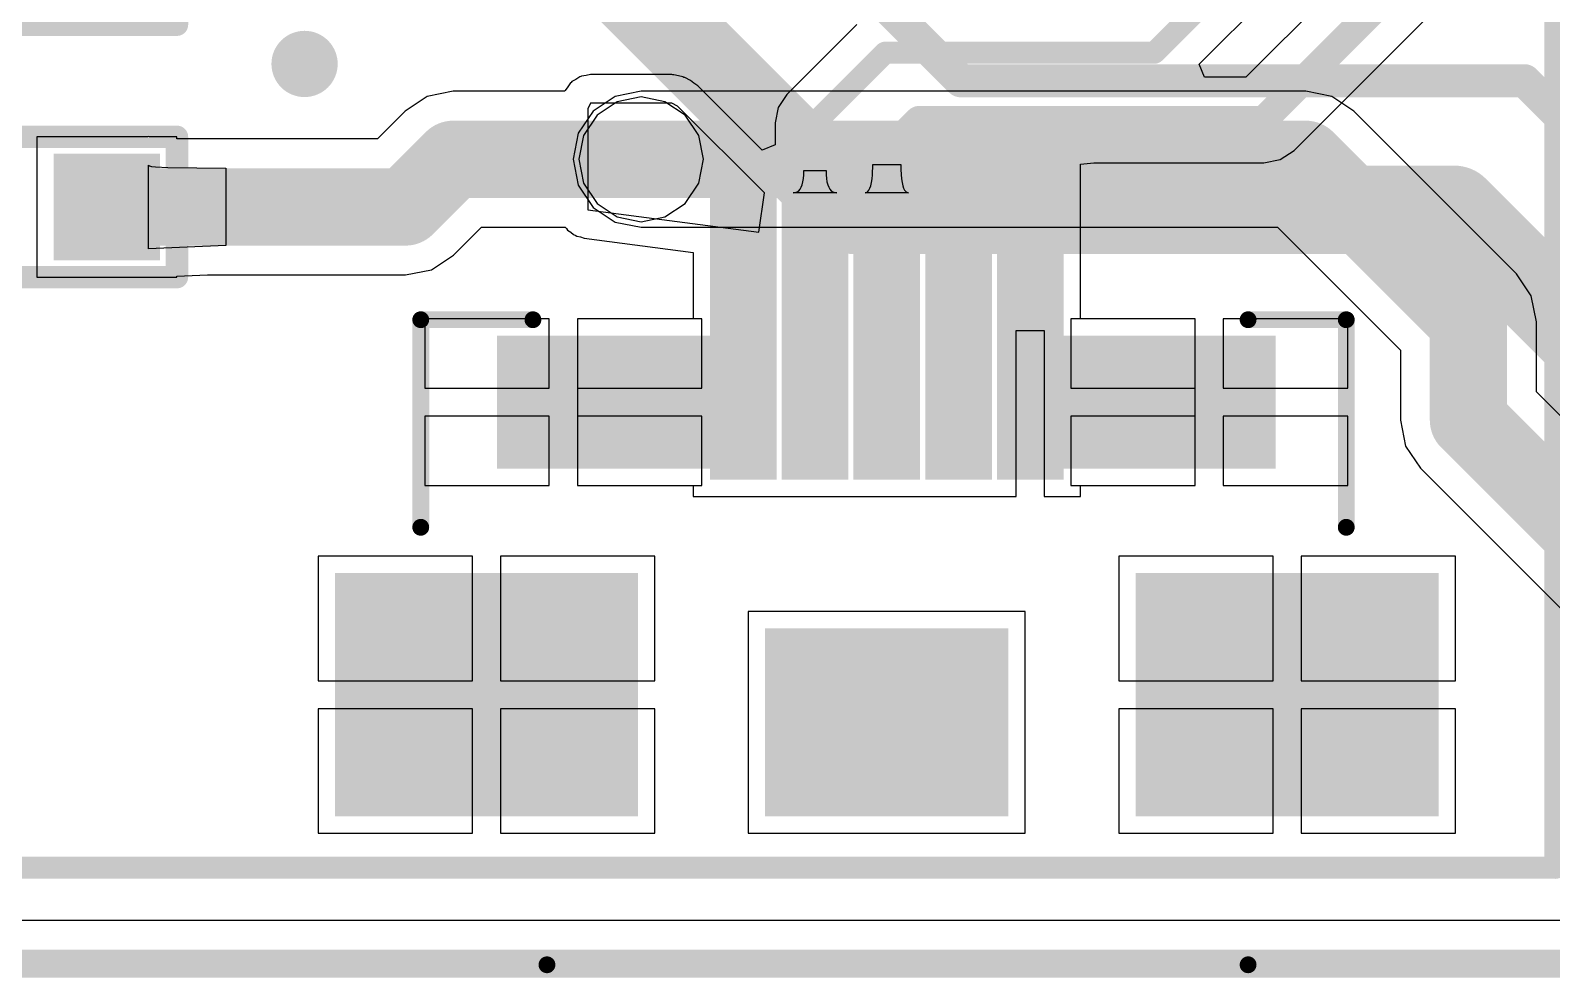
# Model space of a CAD drawing. Header units: millimetres. Extents: x 2.44 to 5.37, y 2.91 to 4.14.
# Drawn here: x 3.081 to 3.624, y 2.907 to 3.245 of the extents above; entities that cross this region are included whole.
import ezdxf

# ---------------------------------------------------------------- set-up
doc = ezdxf.new("R2010")
doc.units = ezdxf.units.MM
doc.header["$MEASUREMENT"] = 0
for name, color, linetype in [('BottomLayer', 5, 'Continuous'), ('BottomOverlay', 54, 'Continuous'), ('KeepOutLayer', 6, 'Continuous'), ('MidLayer1', 16, 'Continuous'), ('MidLayer2', 76, 'Continuous'), ('MultiLayer', 9, 'Continuous'), ('PadHoleLayer', 156, 'Continuous'), ('TopLayer', 1, 'Continuous'), ('TopOverlay', 2, 'Continuous'), ('TopPaste', 8, 'Continuous'), ('TopSolder', 216, 'Continuous'), ('ViaHoleLayer', 16, 'Continuous')]:
    doc.layers.add(name, color=color, linetype=linetype)

# ---------------------------------------------------------------- blocks, each defined once
blk = doc.blocks.new('R0603_30')
at = {"layer": 'TopLayer'}
for points in [[(-0.0425, -0.015), (-0.0125, -0.015), (-0.0425, 0.015), (-0.0125, 0.015)], [(0.0125, -0.015), (0.0425, -0.015), (0.0125, 0.015), (0.0425, 0.015)]]:
    blk.add_solid(points, dxfattribs=at)
at = {"layer": 'TopOverlay', "const_width": 0.008}
for points in [[(0.0525, 0.025), (-0.0525, 0.025)], [(-0.0525, 0.025), (-0.0525, -0.025)], [(0.0525, 0.025), (0.0525, -0.025)], [(0.0525, -0.025), (-0.0525, -0.025)]]:
    blk.add_lwpolyline(points, dxfattribs=at)
at = {"layer": 'TopOverlay', "const_width": 0.004}
for points in [[(-0.0545, 0.025, 1), (-0.0505, 0.025, 1)], [(-0.0545, 0.025, 1), (-0.0505, 0.025, 1)], [(0.0505, 0.025, 1), (0.0545, 0.025, 1)], [(0.0505, 0.025, 1), (0.0545, 0.025, 1)], [(-0.0545, -0.025, 1), (-0.0505, -0.025, 1)], [(-0.0545, -0.025, 1), (-0.0505, -0.025, 1)], [(0.0505, -0.025, 1), (0.0545, -0.025, 1)], [(0.0505, -0.025, 1), (0.0545, -0.025, 1)]]:
    blk.add_lwpolyline(points, format="xyb", close=True, dxfattribs=at)
at = {"layer": 'TopPaste'}
for points in [[(-0.0425, -0.015), (-0.0125, -0.015), (-0.0425, 0.015), (-0.0125, 0.015)], [(0.0125, -0.015), (0.0425, -0.015), (0.0125, 0.015), (0.0425, 0.015)]]:
    blk.add_solid(points, dxfattribs=at)
at = {"layer": 'TopSolder'}
for points in [[(-0.0465, -0.019), (-0.0085, -0.019), (-0.0465, 0.019), (-0.0085, 0.019)], [(0.0085, -0.019), (0.0465, -0.019), (0.0085, 0.019), (0.0465, 0.019)]]:
    blk.add_solid(points, dxfattribs=at)
blk = doc.blocks.new('R0603_32')
at = {"layer": 'TopLayer'}
for points in [[(-0.0425, -0.015), (-0.0125, -0.015), (-0.0425, 0.015), (-0.0125, 0.015)], [(0.0125, -0.015), (0.0425, -0.015), (0.0125, 0.015), (0.0425, 0.015)]]:
    blk.add_solid(points, dxfattribs=at)
at = {"layer": 'TopOverlay', "const_width": 0.008}
for points in [[(0.0525, 0.025), (-0.0525, 0.025)], [(-0.0525, 0.025), (-0.0525, -0.025)], [(0.0525, 0.025), (0.0525, -0.025)], [(0.0525, -0.025), (-0.0525, -0.025)]]:
    blk.add_lwpolyline(points, dxfattribs=at)
at = {"layer": 'TopOverlay', "const_width": 0.004}
for points in [[(-0.0545, 0.025, 1), (-0.0505, 0.025, 1)], [(-0.0545, 0.025, 1), (-0.0505, 0.025, 1)], [(0.0505, 0.025, 1), (0.0545, 0.025, 1)], [(0.0505, 0.025, 1), (0.0545, 0.025, 1)], [(-0.0545, -0.025, 1), (-0.0505, -0.025, 1)], [(-0.0545, -0.025, 1), (-0.0505, -0.025, 1)], [(0.0505, -0.025, 1), (0.0545, -0.025, 1)], [(0.0505, -0.025, 1), (0.0545, -0.025, 1)]]:
    blk.add_lwpolyline(points, format="xyb", close=True, dxfattribs=at)
at = {"layer": 'TopPaste'}
for points in [[(-0.0425, -0.015), (-0.0125, -0.015), (-0.0425, 0.015), (-0.0125, 0.015)], [(0.0125, -0.015), (0.0425, -0.015), (0.0125, 0.015), (0.0425, 0.015)]]:
    blk.add_solid(points, dxfattribs=at)
at = {"layer": 'TopSolder'}
for points in [[(-0.0465, -0.019), (-0.0085, -0.019), (-0.0465, 0.019), (-0.0085, 0.019)], [(0.0085, -0.019), (0.0465, -0.019), (0.0085, 0.019), (0.0465, 0.019)]]:
    blk.add_solid(points, dxfattribs=at)
blk = doc.blocks.new('ST7789_B_35')
at = {"layer": 'BottomOverlay', "const_width": 0.00787}
for points in [[(-0.01261, 1.009), (-1.163, 1.009)], [(-1.163, 1.009), (-1.163, -0.01462)]]:
    blk.add_lwpolyline(points, dxfattribs=at)
at = {"layer": 'BottomOverlay', "const_width": 0.00394}
blk.add_lwpolyline([(-1.16497, 1.009, 1), (-1.16103, 1.009, 1)], format="xyb", close=True, dxfattribs=at)
blk.add_lwpolyline([(-1.16497, 1.009, 1), (-1.16103, 1.009, 1)], format="xyb", close=True, dxfattribs=at)
blk = doc.blocks.new('MICROUSB_5S_43')
at = {"layer": 'BottomLayer'}
for points in [[(0.00257, 0.06496), (0.00257, 0.1437), (-0.09743, 0.06496), (-0.09743, 0.1437)], [(0.288, 0.06496), (0.288, 0.1437), (0.188, 0.06496), (0.188, 0.1437)], [(0.03937, -0.01969), (0.03937, 0.01969), (-0.03937, -0.01969), (-0.03937, 0.01969)], [(0.23031, -0.01969), (0.23031, 0.01969), (0.15157, -0.01969), (0.15157, 0.01969)]]:
    blk.add_solid(points, dxfattribs=at)
at = {"layer": 'MidLayer1'}
for points in [[(0.00257, 0.06496), (0.00257, 0.1437), (-0.09743, 0.06496), (-0.09743, 0.1437)], [(0.288, 0.06496), (0.288, 0.1437), (0.188, 0.06496), (0.188, 0.1437)], [(0.03937, -0.01969), (0.03937, 0.01969), (-0.03937, -0.01969), (-0.03937, 0.01969)], [(0.23031, -0.01969), (0.23031, 0.01969), (0.15157, -0.01969), (0.15157, 0.01969)]]:
    blk.add_solid(points, dxfattribs=at)
at = {"layer": 'MidLayer2'}
for points in [[(0.00257, 0.06496), (0.00257, 0.1437), (-0.09743, 0.06496), (-0.09743, 0.1437)], [(0.288, 0.06496), (0.288, 0.1437), (0.188, 0.06496), (0.188, 0.1437)], [(0.03937, -0.01969), (0.03937, 0.01969), (-0.03937, -0.01969), (-0.03937, 0.01969)], [(0.23031, -0.01969), (0.23031, 0.01969), (0.15157, -0.01969), (0.15157, 0.01969)]]:
    blk.add_solid(points, dxfattribs=at)
at = {"layer": 'MultiLayer'}
for points in [[(0.00257, 0.06496), (0.00257, 0.1437), (-0.09743, 0.06496), (-0.09743, 0.1437)], [(0.288, 0.06496), (0.288, 0.1437), (0.188, 0.06496), (0.188, 0.1437)], [(0.03937, -0.01969), (0.03937, 0.01969), (-0.03937, -0.01969), (-0.03937, 0.01969)], [(0.23031, -0.01969), (0.23031, 0.01969), (0.15157, -0.01969), (0.15157, 0.01969)]]:
    blk.add_solid(points, dxfattribs=at)
at = {"layer": 'PadHoleLayer'}
for points, const_width in [([(-0.04005, 0.11565), (-0.04005, 0.09301, -1), (-0.05482, 0.09301), (-0.05482, 0.11565, -1)], 0.00492), ([(0.24538, 0.11565), (0.24538, 0.09301, -1), (0.23062, 0.09301), (0.23062, 0.11565, -1)], 0.00492), ([(-0.02461, 0, 1), (-0.01476, 0, 1)], 0.00984), ([(0.20571, 0, 1), (0.21555, 0, 1)], 0.00984)]:
    blk.add_lwpolyline(points, format="xyb", close=True, dxfattribs=dict(at, const_width=const_width))
at = {"layer": 'TopLayer'}
for points in [[(0.00257, 0.06496), (0.00257, 0.1437), (-0.09743, 0.06496), (-0.09743, 0.1437)], [(0.05594, 0.08465), (0.13468, 0.08465), (0.05594, 0.1437), (0.13468, 0.1437)], [(0.288, 0.06496), (0.288, 0.1437), (0.188, 0.06496), (0.188, 0.1437)], [(0.03625, -0.0748), (0.052, -0.0748), (0.03625, 0.02362), (0.052, 0.02362)], [(0.06184, -0.0748), (0.07759, -0.0748), (0.06184, 0.02362), (0.07759, 0.02362)], [(0.08743, -0.0748), (0.10318, -0.0748), (0.08743, 0.02362), (0.10318, 0.02362)], [(0.11302, -0.0748), (0.12877, -0.0748), (0.11302, 0.02362), (0.12877, 0.02362)], [(0.13861, -0.0748), (0.15436, -0.0748), (0.13861, 0.02362), (0.15436, 0.02362)], [(0.03937, -0.01969), (0.03937, 0.01969), (-0.03937, -0.01969), (-0.03937, 0.01969)], [(0.23031, -0.01969), (0.23031, 0.01969), (0.15157, -0.01969), (0.15157, 0.01969)]]:
    blk.add_solid(points, dxfattribs=at)
at = {"layer": 'TopOverlay', "const_width": 0.006}
for points in [[(0.21647, 0.20061), (-0.03353, 0.20061)], [(-0.06853, 0.04462), (-0.06853, -0.02939)], [(0.26147, 0.04462), (0.26147, -0.02939)], [(-0.03353, -0.02939), (-0.06853, -0.02939)], [(0.26147, -0.02939), (0.22147, -0.02939)]]:
    blk.add_lwpolyline(points, dxfattribs=at)
at = {"layer": 'TopOverlay', "const_width": 0.003}
for points in [[(-0.03503, 0.20061, 1), (-0.03203, 0.20061, 1)], [(0.21497, 0.20061, 1), (0.21797, 0.20061, 1)], [(-0.07003, 0.04462, 1), (-0.06703, 0.04462, 1)], [(0.25997, 0.04462, 1), (0.26297, 0.04462, 1)], [(-0.07003, -0.02939, 1), (-0.06703, -0.02939, 1)], [(-0.07003, -0.02939, 1), (-0.06703, -0.02939, 1)], [(-0.03503, -0.02939, 1), (-0.03203, -0.02939, 1)], [(0.21997, -0.02939, 1), (0.22297, -0.02939, 1)], [(0.25997, -0.02939, 1), (0.26297, -0.02939, 1)], [(0.25997, -0.02939, 1), (0.26297, -0.02939, 1)]]:
    blk.add_lwpolyline(points, format="xyb", close=True, dxfattribs=at)
at = {"layer": 'TopPaste'}
for points in [[(0.05594, 0.08465), (0.13468, 0.08465), (0.05594, 0.1437), (0.13468, 0.1437)], [(0.03625, -0.0748), (0.052, -0.0748), (0.03625, 0.02362), (0.052, 0.02362)], [(0.06184, -0.0748), (0.07759, -0.0748), (0.06184, 0.02362), (0.07759, 0.02362)], [(0.08743, -0.0748), (0.10318, -0.0748), (0.08743, 0.02362), (0.10318, 0.02362)], [(0.11302, -0.0748), (0.12877, -0.0748), (0.11302, 0.02362), (0.12877, 0.02362)], [(0.13861, -0.0748), (0.15436, -0.0748), (0.13861, 0.02362), (0.15436, 0.02362)]]:
    blk.add_solid(points, dxfattribs=at)
at = {"layer": 'TopSolder'}
for points in [[(0.00657, 0.06096), (0.00657, 0.1477), (-0.10143, 0.06096), (-0.10143, 0.1477)], [(0.05194, 0.08065), (0.13868, 0.08065), (0.05194, 0.1477), (0.13868, 0.1477)], [(0.292, 0.06096), (0.292, 0.1477), (0.184, 0.06096), (0.184, 0.1477)], [(0.03225, -0.0788), (0.056, -0.0788), (0.03225, 0.02762), (0.056, 0.02762)], [(0.05784, -0.0788), (0.08159, -0.0788), (0.05784, 0.02762), (0.08159, 0.02762)], [(0.08343, -0.0788), (0.10718, -0.0788), (0.08343, 0.02762), (0.10718, 0.02762)], [(0.10902, -0.0788), (0.13277, -0.0788), (0.10902, 0.02762), (0.13277, 0.02762)], [(0.13461, -0.0788), (0.15836, -0.0788), (0.13461, 0.02762), (0.15836, 0.02762)], [(0.04337, -0.02369), (0.04337, 0.02369), (-0.04337, -0.02369), (-0.04337, 0.02369)], [(0.23431, -0.02369), (0.23431, 0.02369), (0.14757, -0.02369), (0.14757, 0.02369)]]:
    blk.add_solid(points, dxfattribs=at)

msp = doc.modelspace()

# ---------------------------------------------------------------- linework, layer by layer
at = {"layer": 'BottomLayer'}
for p, q in [((3.299, 3.22325), (3.28972, 3.2214)), ((3.536, 3.22325), (3.299, 3.22325)), ((3.54528, 3.2214), (3.536, 3.22325)), ((3.28972, 3.2214), (3.28186, 3.21614)), ((3.55314, 3.21614), (3.54528, 3.2214)), ((3.28186, 3.21614), (3.2766, 3.20828)), ((3.61114, 3.15814), (3.55314, 3.21614)), ((3.2766, 3.20828), (3.27475, 3.199)), ((3.27475, 3.199), (3.2766, 3.18972)), ((3.2766, 3.18972), (3.28186, 3.18186)), ((3.28186, 3.18186), (3.28972, 3.1766)), ((3.28972, 3.1766), (3.299, 3.17475)), ((3.299, 3.17475), (3.52596, 3.17475)), ((3.52596, 3.17475), (3.56975, 3.13096)), ((3.6164, 3.15028), (3.61114, 3.15814)), ((3.61825, 3.141), (3.6164, 3.15028)), ((3.26627, 3.14209), (3.2219, 3.14209)), ((3.2219, 3.14209), (3.2219, 3.11741)), ((3.26627, 3.11741), (3.26627, 3.14209)), ((3.32064, 3.14209), (3.27627, 3.14209)), ((3.27627, 3.14209), (3.27627, 3.11741)), ((3.32064, 3.11741), (3.32064, 3.14209)), ((3.49658, 3.14209), (3.45221, 3.14209)), ((3.45221, 3.14209), (3.45221, 3.11741)), ((3.49658, 3.11741), (3.49658, 3.14209)), ((3.55095, 3.14209), (3.50658, 3.14209)), ((3.50658, 3.14209), (3.50658, 3.11741)), ((3.55095, 3.11741), (3.55095, 3.14209)), ((3.61825, 3.11604), (3.61825, 3.141)), ((3.56975, 3.13096), (3.56975, 3.106)), ((3.2219, 3.11741), (3.26627, 3.11741)), ((3.27627, 3.11741), (3.32064, 3.11741)), ((3.45221, 3.11741), (3.49658, 3.11741)), ((3.50658, 3.11741), (3.55095, 3.11741)), ((3.62752, 3.10677), (3.61825, 3.11604)), ((3.26627, 3.10741), (3.2219, 3.10741)), ((3.2219, 3.10741), (3.2219, 3.08272)), ((3.26627, 3.08272), (3.26627, 3.10741)), ((3.32064, 3.10741), (3.27627, 3.10741)), ((3.27627, 3.10741), (3.27627, 3.08272)), ((3.32064, 3.08272), (3.32064, 3.10741)), ((3.49658, 3.10741), (3.45221, 3.10741)), ((3.45221, 3.10741), (3.45221, 3.08272)), ((3.49658, 3.08272), (3.49658, 3.10741)), ((3.55095, 3.10741), (3.50658, 3.10741)), ((3.50658, 3.10741), (3.50658, 3.08272)), ((3.55095, 3.08272), (3.55095, 3.10741)), ((3.56975, 3.106), (3.5716, 3.09672)), ((3.5716, 3.09672), (3.57686, 3.08886)), ((3.57686, 3.08886), (3.63686, 3.02886)), ((3.2219, 3.08272), (3.26627, 3.08272)), ((3.27627, 3.08272), (3.32064, 3.08272)), ((3.45221, 3.08272), (3.49658, 3.08272)), ((3.50658, 3.08272), (3.55095, 3.08272)), ((3.2389, 3.05745), (3.1839, 3.05745)), ((3.1839, 3.05745), (3.1839, 3.01308)), ((3.2389, 3.01308), (3.2389, 3.05745)), ((3.3039, 3.05745), (3.2489, 3.05745)), ((3.2489, 3.05745), (3.2489, 3.01308)), ((3.3039, 3.01308), (3.3039, 3.05745)), ((3.52433, 3.05745), (3.46933, 3.05745)), ((3.46933, 3.05745), (3.46933, 3.01308)), ((3.52433, 3.01308), (3.52433, 3.05745)), ((3.58933, 3.05745), (3.53433, 3.05745)), ((3.53433, 3.05745), (3.53433, 3.01308)), ((3.58933, 3.01308), (3.58933, 3.05745)), ((3.1839, 3.01308), (3.2389, 3.01308)), ((3.2489, 3.01308), (3.3039, 3.01308)), ((3.46933, 3.01308), (3.52433, 3.01308)), ((3.53433, 3.01308), (3.58933, 3.01308)), ((3.2389, 3.00308), (3.1839, 3.00308)), ((3.1839, 3.00308), (3.1839, 2.95871)), ((3.2389, 2.95871), (3.2389, 3.00308)), ((3.3039, 3.00308), (3.2489, 3.00308)), ((3.2489, 3.00308), (3.2489, 2.95871)), ((3.3039, 2.95871), (3.3039, 3.00308)), ((3.52433, 3.00308), (3.46933, 3.00308)), ((3.46933, 3.00308), (3.46933, 2.95871)), ((3.52433, 2.95871), (3.52433, 3.00308)), ((3.58933, 3.00308), (3.53433, 3.00308)), ((3.53433, 3.00308), (3.53433, 2.95871)), ((3.58933, 2.95871), (3.58933, 3.00308)), ((3.1839, 2.95871), (3.2389, 2.95871)), ((3.2489, 2.95871), (3.3039, 2.95871)), ((3.46933, 2.95871), (3.52433, 2.95871)), ((3.53433, 2.95871), (3.58933, 2.95871)), ((3.65164, 2.92753), (2.45702, 2.92753))]:
    msp.add_line(p, q, dxfattribs=at)
for points, const_width in [([(3.17309, 3.233, 1), (3.18491, 3.233, 1)], 0.01181), ([(3.29211, 3.199, 1), (3.30589, 3.199, 1)], 0.01378), ([(3.52911, 3.199, 1), (3.54289, 3.199, 1)], 0.01378), ([(3.52911, 3.199, 1), (3.54289, 3.199, 1)], 0.01378), ([(3.29309, 3.199, 1), (3.30491, 3.199, 1)], 0.01181), ([(3.58711, 3.141, 1), (3.60089, 3.141, 1)], 0.01378), ([(3.58711, 3.141, 1), (3.60089, 3.141, 1)], 0.01378), ([(3.58711, 3.106, 1), (3.60089, 3.106, 1)], 0.01378), ([(3.58711, 3.106, 1), (3.60089, 3.106, 1)], 0.01378)]:
    msp.add_lwpolyline(points, format="xyb", close=True, dxfattribs=dict(at, const_width=const_width))
at = {"layer": 'BottomLayer', "const_width": 0.02756}
for points in [[(3.299, 3.199), (3.536, 3.199)], [(3.536, 3.199), (3.594, 3.141)], [(3.594, 3.106), (3.594, 3.141)], [(3.594, 3.106), (3.654, 3.046)]]:
    msp.add_lwpolyline(points, dxfattribs=at)
at = {"layer": 'KeepOutLayer', "const_width": 0.01}
for points in [[(2.44172, 2.91224), (3.33682, 2.91224)], [(3.33682, 2.91224), (3.61132, 2.91224)], [(3.61132, 2.91224), (5.27986, 2.91224)]]:
    msp.add_lwpolyline(points, dxfattribs=at)
at = {"layer": 'KeepOutLayer', "const_width": 0.005}
for points in [[(3.33432, 2.91224, 1), (3.33932, 2.91224, 1)], [(3.33432, 2.91224, 1), (3.33932, 2.91224, 1)], [(3.60882, 2.91224, 1), (3.61382, 2.91224, 1)], [(3.60882, 2.91224, 1), (3.61382, 2.91224, 1)]]:
    msp.add_lwpolyline(points, format="xyb", close=True, dxfattribs=at)
at = {"layer": 'MidLayer1'}
for p, q in [((3.29049, 3.21955), (3.28328, 3.21472)), ((3.299, 3.22124), (3.29049, 3.21955)), ((3.30751, 3.21955), (3.299, 3.22124)), ((3.31472, 3.21472), (3.30751, 3.21955)), ((3.28328, 3.21472), (3.27845, 3.20751)), ((3.31955, 3.20751), (3.31472, 3.21472)), ((3.27845, 3.20751), (3.27676, 3.199)), ((3.32124, 3.199), (3.31955, 3.20751)), ((3.27676, 3.199), (3.27845, 3.19049)), ((3.31955, 3.19049), (3.32124, 3.199)), ((3.27845, 3.19049), (3.28328, 3.18328)), ((3.31472, 3.18328), (3.31955, 3.19049)), ((3.28328, 3.18328), (3.29049, 3.17845)), ((3.29049, 3.17845), (3.299, 3.17676)), ((3.299, 3.17676), (3.30751, 3.17845)), ((3.30751, 3.17845), (3.31472, 3.18328)), ((3.26627, 3.14209), (3.2219, 3.14209)), ((3.2219, 3.14209), (3.2219, 3.11741)), ((3.26627, 3.11741), (3.26627, 3.14209)), ((3.32064, 3.14209), (3.27627, 3.14209)), ((3.27627, 3.14209), (3.27627, 3.11741)), ((3.32064, 3.11741), (3.32064, 3.14209)), ((3.49658, 3.14209), (3.45221, 3.14209)), ((3.45221, 3.14209), (3.45221, 3.11741)), ((3.49658, 3.11741), (3.49658, 3.14209)), ((3.55095, 3.14209), (3.50658, 3.14209)), ((3.50658, 3.14209), (3.50658, 3.11741)), ((3.55095, 3.11741), (3.55095, 3.14209)), ((3.2219, 3.11741), (3.26627, 3.11741)), ((3.27627, 3.11741), (3.32064, 3.11741)), ((3.45221, 3.11741), (3.49658, 3.11741)), ((3.50658, 3.11741), (3.55095, 3.11741)), ((3.26627, 3.10741), (3.2219, 3.10741)), ((3.2219, 3.10741), (3.2219, 3.08272)), ((3.26627, 3.08272), (3.26627, 3.10741)), ((3.32064, 3.10741), (3.27627, 3.10741)), ((3.27627, 3.10741), (3.27627, 3.08272)), ((3.32064, 3.08272), (3.32064, 3.10741)), ((3.49658, 3.10741), (3.45221, 3.10741)), ((3.45221, 3.10741), (3.45221, 3.08272)), ((3.49658, 3.08272), (3.49658, 3.10741)), ((3.55095, 3.10741), (3.50658, 3.10741)), ((3.50658, 3.10741), (3.50658, 3.08272)), ((3.55095, 3.08272), (3.55095, 3.10741)), ((3.2219, 3.08272), (3.26627, 3.08272)), ((3.27627, 3.08272), (3.32064, 3.08272)), ((3.45221, 3.08272), (3.49658, 3.08272)), ((3.50658, 3.08272), (3.55095, 3.08272)), ((3.2389, 3.05745), (3.1839, 3.05745)), ((3.1839, 3.05745), (3.1839, 3.01308)), ((3.2389, 3.01308), (3.2389, 3.05745)), ((3.3039, 3.05745), (3.2489, 3.05745)), ((3.2489, 3.05745), (3.2489, 3.01308)), ((3.3039, 3.01308), (3.3039, 3.05745)), ((3.52433, 3.05745), (3.46933, 3.05745)), ((3.46933, 3.05745), (3.46933, 3.01308)), ((3.52433, 3.01308), (3.52433, 3.05745)), ((3.58933, 3.05745), (3.53433, 3.05745)), ((3.53433, 3.05745), (3.53433, 3.01308)), ((3.58933, 3.01308), (3.58933, 3.05745)), ((3.1839, 3.01308), (3.2389, 3.01308)), ((3.2489, 3.01308), (3.3039, 3.01308)), ((3.46933, 3.01308), (3.52433, 3.01308)), ((3.53433, 3.01308), (3.58933, 3.01308)), ((3.2389, 3.00308), (3.1839, 3.00308)), ((3.1839, 3.00308), (3.1839, 2.95871)), ((3.2389, 2.95871), (3.2389, 3.00308)), ((3.3039, 3.00308), (3.2489, 3.00308)), ((3.2489, 3.00308), (3.2489, 2.95871)), ((3.3039, 2.95871), (3.3039, 3.00308)), ((3.52433, 3.00308), (3.46933, 3.00308)), ((3.46933, 3.00308), (3.46933, 2.95871)), ((3.52433, 2.95871), (3.52433, 3.00308)), ((3.58933, 3.00308), (3.53433, 3.00308)), ((3.53433, 3.00308), (3.53433, 2.95871)), ((3.58933, 2.95871), (3.58933, 3.00308)), ((3.1839, 2.95871), (3.2389, 2.95871)), ((3.2489, 2.95871), (3.3039, 2.95871)), ((3.46933, 2.95871), (3.52433, 2.95871)), ((3.53433, 2.95871), (3.58933, 2.95871)), ((3.98498, 2.92753), (2.45702, 2.92753))]:
    msp.add_line(p, q, dxfattribs=at)
at = {"layer": 'MidLayer1', "const_width": 0.01181}
for points in [[(3.17309, 3.233, 1), (3.18491, 3.233, 1)], [(3.29309, 3.199, 1), (3.30491, 3.199, 1)]]:
    msp.add_lwpolyline(points, format="xyb", close=True, dxfattribs=at)
at = {"layer": 'MidLayer2'}
for points, const_width in [([(3.128, 3.512), (3.413, 3.227)], 0.01181), ([(3.183, 3.372), (3.374, 3.181)], 0.0315), ([(3.413, 3.227), (3.614, 3.227)], 0.01181), ([(3.614, 3.227), (3.792, 3.049)], 0.01181), ([(3.374, 3.181), (3.589, 3.181)], 0.0315), ([(3.589, 3.181), (3.654, 3.116)], 0.0315)]:
    msp.add_lwpolyline(points, dxfattribs=dict(at, const_width=const_width))
for points, const_width in [([(3.17309, 3.233, 1), (3.18491, 3.233, 1)], 0.01181), ([(3.41005, 3.227, 1), (3.41595, 3.227, 1)], 0.00591), ([(3.41005, 3.227, 1), (3.41595, 3.227, 1)], 0.00591), ([(3.61105, 3.227, 1), (3.61695, 3.227, 1)], 0.00591), ([(3.61105, 3.227, 1), (3.61695, 3.227, 1)], 0.00591), ([(3.29309, 3.199, 1), (3.30491, 3.199, 1)], 0.01181), ([(3.36613, 3.181, 1), (3.38187, 3.181, 1)], 0.01575), ([(3.36613, 3.181, 1), (3.38187, 3.181, 1)], 0.01575), ([(3.58113, 3.181, 1), (3.59687, 3.181, 1)], 0.01575), ([(3.58113, 3.181, 1), (3.59687, 3.181, 1)], 0.01575)]:
    msp.add_lwpolyline(points, format="xyb", close=True, dxfattribs=dict(at, const_width=const_width))
at = {"layer": 'MultiLayer', "const_width": 0.01181}
for points in [[(3.17309, 3.233, 1), (3.18491, 3.233, 1)], [(3.29309, 3.199, 1), (3.30491, 3.199, 1)]]:
    msp.add_lwpolyline(points, format="xyb", close=True, dxfattribs=at)
at = {"layer": 'TopLayer'}
for p, q in [((3.49801, 3.23291), (3.68939, 3.4243)), ((3.63057, 3.3442), (3.51467, 3.22829)), ((3.53181, 3.20219), (3.6522, 3.32257)), ((3.37595, 3.24705), (3.35095, 3.22205)), ((3.49992, 3.22829), (3.49801, 3.23291)), ((3.27574, 3.22751), (3.27432, 3.2267)), ((3.2771, 3.22842), (3.27574, 3.22751)), ((3.27746, 3.22849), (3.2771, 3.22842)), ((3.27778, 3.22867), (3.27746, 3.22849)), ((3.2794, 3.22888), (3.27778, 3.22867)), ((3.281, 3.2292), (3.2794, 3.22888)), ((3.31, 3.2292), (3.281, 3.2292)), ((3.31036, 3.22912), (3.31, 3.2292)), ((3.31072, 3.22917), (3.31036, 3.22912)), ((3.3123, 3.22874), (3.31072, 3.22917)), ((3.3139, 3.22842), (3.3123, 3.22874)), ((3.31421, 3.22822), (3.3139, 3.22842)), ((3.31456, 3.22812), (3.31421, 3.22822)), ((3.31656, 3.22712), (3.31456, 3.22812)), ((3.51467, 3.22829), (3.49992, 3.22829)), ((3.232, 3.22325), (3.22272, 3.2214)), ((3.27172, 3.22325), (3.232, 3.22325)), ((3.27188, 3.22356), (3.27172, 3.22325)), ((3.27288, 3.22485), (3.27188, 3.22356)), ((3.27379, 3.22621), (3.27288, 3.22485)), ((3.27409, 3.22641), (3.27379, 3.22621)), ((3.27432, 3.2267), (3.27409, 3.22641)), ((3.31785, 3.22612), (3.31656, 3.22712)), ((3.31921, 3.22521), (3.31785, 3.22612)), ((3.34217, 3.20225), (3.31921, 3.22521)), ((3.35095, 3.22205), (3.34787, 3.21744)), ((3.22272, 3.2214), (3.21486, 3.21614)), ((3.281, 3.219), (3.28, 3.217)), ((3.28, 3.217), (3.28, 3.181)), ((3.31, 3.219), (3.281, 3.219)), ((3.312, 3.218), (3.31, 3.219)), ((3.343, 3.187), (3.312, 3.218)), ((3.34787, 3.21744), (3.34679, 3.212)), ((3.21486, 3.21614), (3.20496, 3.20625)), ((3.34679, 3.212), (3.34679, 3.20416)), ((3.123, 3.207), (3.0835, 3.207)), ((3.0835, 3.207), (3.0835, 3.157)), ((3.12338, 3.20708), (3.123, 3.207)), ((3.12376, 3.207), (3.12338, 3.20708)), ((3.1335, 3.207), (3.12376, 3.207)), ((3.1335, 3.20625), (3.1335, 3.207)), ((3.20496, 3.20625), (3.1335, 3.20625)), ((3.34679, 3.20416), (3.34217, 3.20225)), ((3.52685, 3.19887), (3.53181, 3.20219)), ((3.12338, 3.16712), (3.12338, 3.19688)), ((3.12338, 3.19688), (3.12366, 3.19667)), ((3.12366, 3.19667), (3.12448, 3.19648)), ((3.12448, 3.19648), (3.12586, 3.19632)), ((3.12586, 3.19632), (3.13027, 3.19605)), ((3.13027, 3.19605), (3.15094, 3.19578)), ((3.15094, 3.19578), (3.15094, 3.16822)), ((3.35702, 3.19347), (3.35706, 3.19497)), ((3.35706, 3.19497), (3.36494, 3.19497)), ((3.36494, 3.19497), (3.36498, 3.19347)), ((3.38148, 3.19349), (3.38159, 3.19709)), ((3.38159, 3.19709), (3.39159, 3.19709)), ((3.39159, 3.19709), (3.39162, 3.19519)), ((3.39162, 3.19519), (3.39184, 3.19199)), ((3.45565, 3.19721), (3.46044, 3.19771)), ((3.45565, 3.14209), (3.45565, 3.19721)), ((3.46044, 3.19771), (3.521, 3.19771)), ((3.521, 3.19771), (3.52685, 3.19887)), ((3.35611, 3.18906), (3.35645, 3.18993)), ((3.35645, 3.18993), (3.35672, 3.19095)), ((3.35672, 3.19095), (3.35691, 3.19213)), ((3.35691, 3.19213), (3.35702, 3.19347)), ((3.36498, 3.19347), (3.36509, 3.19213)), ((3.36509, 3.19213), (3.36528, 3.19095)), ((3.36528, 3.19095), (3.36555, 3.18993)), ((3.36555, 3.18993), (3.36589, 3.18906)), ((3.3806, 3.18869), (3.3809, 3.18959)), ((3.3809, 3.18959), (3.38115, 3.19069)), ((3.38115, 3.19069), (3.38134, 3.19199)), ((3.38134, 3.19199), (3.38148, 3.19349)), ((3.39184, 3.19199), (3.39203, 3.19069)), ((3.39203, 3.19069), (3.39228, 3.18959)), ((3.39228, 3.18959), (3.39258, 3.18869)), ((3.341, 3.173), (3.343, 3.187)), ((3.35325, 3.18709), (3.35397, 3.18717)), ((3.36875, 3.18709), (3.35325, 3.18709)), ((3.35397, 3.18717), (3.35462, 3.18741)), ((3.35462, 3.18741), (3.35519, 3.1878)), ((3.35519, 3.1878), (3.35569, 3.18835)), ((3.35569, 3.18835), (3.35611, 3.18906)), ((3.36589, 3.18906), (3.36631, 3.18835)), ((3.36631, 3.18835), (3.36681, 3.1878)), ((3.36681, 3.1878), (3.36738, 3.18741)), ((3.36738, 3.18741), (3.36803, 3.18717)), ((3.36803, 3.18717), (3.36875, 3.18709)), ((3.37884, 3.18709), (3.37936, 3.18719)), ((3.39434, 3.18709), (3.37884, 3.18709)), ((3.37936, 3.18719), (3.37983, 3.18749)), ((3.37983, 3.18749), (3.38024, 3.18799)), ((3.38024, 3.18799), (3.3806, 3.18869)), ((3.39258, 3.18869), (3.39294, 3.18799)), ((3.39294, 3.18799), (3.39335, 3.18749)), ((3.39335, 3.18749), (3.39382, 3.18719)), ((3.39382, 3.18719), (3.39434, 3.18709)), ((3.28, 3.181), (3.341, 3.173)), ((3.23214, 3.16486), (3.24204, 3.17475)), ((3.24204, 3.17475), (3.27195, 3.17475)), ((3.27195, 3.17475), (3.27242, 3.17435)), ((3.27242, 3.17435), (3.27279, 3.17379)), ((3.27279, 3.17379), (3.2739, 3.17305)), ((3.2739, 3.17305), (3.27491, 3.17217)), ((3.15094, 3.16822), (3.12338, 3.16712)), ((3.27491, 3.17217), (3.27554, 3.17195)), ((3.27554, 3.17195), (3.2761, 3.17158)), ((3.2761, 3.17158), (3.27741, 3.17132)), ((3.27741, 3.17132), (3.27867, 3.17089)), ((3.27867, 3.17089), (3.31754, 3.16579)), ((3.22428, 3.1596), (3.23214, 3.16486)), ((3.31754, 3.16579), (3.31754, 3.14209)), ((3.0835, 3.157), (3.123, 3.157)), ((3.123, 3.157), (3.12338, 3.15692)), ((3.12338, 3.15692), (3.12358, 3.15696)), ((3.12358, 3.15696), (3.12379, 3.15693)), ((3.12379, 3.15693), (3.12548, 3.157)), ((3.12548, 3.157), (3.1335, 3.157)), ((3.1335, 3.15732), (3.14438, 3.15775)), ((3.1335, 3.157), (3.1335, 3.15732)), ((3.14438, 3.15775), (3.215, 3.15775)), ((3.215, 3.15775), (3.22428, 3.1596)), ((3.26627, 3.14209), (3.2219, 3.14209)), ((3.2219, 3.14209), (3.2219, 3.11741)), ((3.26627, 3.11741), (3.26627, 3.14209)), ((3.31754, 3.14209), (3.27627, 3.14209)), ((3.27627, 3.14209), (3.27627, 3.11241)), ((3.49658, 3.14209), (3.45565, 3.14209)), ((3.49658, 3.11241), (3.49658, 3.14209)), ((3.55095, 3.14209), (3.50658, 3.14209)), ((3.50658, 3.14209), (3.50658, 3.11741)), ((3.55095, 3.11741), (3.55095, 3.14209)), ((3.43277, 3.07879), (3.43277, 3.138)), ((3.43277, 3.138), (3.44277, 3.138)), ((3.44277, 3.138), (3.44277, 3.07879)), ((3.2219, 3.11741), (3.26627, 3.11741)), ((3.50658, 3.11741), (3.55095, 3.11741)), ((3.27627, 3.11241), (3.27627, 3.08272)), ((3.49658, 3.08272), (3.49658, 3.11241)), ((3.26627, 3.10741), (3.2219, 3.10741)), ((3.2219, 3.10741), (3.2219, 3.08272)), ((3.26627, 3.08272), (3.26627, 3.10741)), ((3.55095, 3.10741), (3.50658, 3.10741)), ((3.50658, 3.10741), (3.50658, 3.08272)), ((3.55095, 3.08272), (3.55095, 3.10741)), ((3.2219, 3.08272), (3.26627, 3.08272)), ((3.27627, 3.08272), (3.31754, 3.08272)), ((3.31754, 3.08272), (3.31754, 3.07879)), ((3.45565, 3.07879), (3.45565, 3.08272)), ((3.45565, 3.08272), (3.49658, 3.08272)), ((3.50658, 3.08272), (3.55095, 3.08272)), ((3.31754, 3.07879), (3.43277, 3.07879)), ((3.44277, 3.07879), (3.45565, 3.07879)), ((3.2389, 3.05745), (3.1839, 3.05745)), ((3.1839, 3.05745), (3.1839, 3.01308)), ((3.2389, 3.01308), (3.2389, 3.05745)), ((3.3039, 3.05745), (3.2489, 3.05745)), ((3.2489, 3.05745), (3.2489, 3.01308)), ((3.3039, 3.01308), (3.3039, 3.05745)), ((3.52433, 3.05745), (3.46933, 3.05745)), ((3.46933, 3.05745), (3.46933, 3.01308)), ((3.52433, 3.01308), (3.52433, 3.05745)), ((3.58933, 3.05745), (3.53433, 3.05745)), ((3.53433, 3.05745), (3.53433, 3.01308)), ((3.58933, 3.01308), (3.58933, 3.05745)), ((3.43596, 3.03776), (3.33722, 3.03776)), ((3.33722, 3.03776), (3.33722, 2.95871)), ((3.43596, 2.95871), (3.43596, 3.03776)), ((3.1839, 3.01308), (3.2389, 3.01308)), ((3.2489, 3.01308), (3.3039, 3.01308)), ((3.46933, 3.01308), (3.52433, 3.01308)), ((3.53433, 3.01308), (3.58933, 3.01308)), ((3.2389, 3.00308), (3.1839, 3.00308)), ((3.1839, 3.00308), (3.1839, 2.95871)), ((3.2389, 2.95871), (3.2389, 3.00308)), ((3.3039, 3.00308), (3.2489, 3.00308)), ((3.2489, 3.00308), (3.2489, 2.95871)), ((3.3039, 2.95871), (3.3039, 3.00308)), ((3.52433, 3.00308), (3.46933, 3.00308)), ((3.46933, 3.00308), (3.46933, 2.95871)), ((3.52433, 2.95871), (3.52433, 3.00308)), ((3.58933, 3.00308), (3.53433, 3.00308)), ((3.53433, 3.00308), (3.53433, 2.95871)), ((3.58933, 2.95871), (3.58933, 3.00308)), ((3.1839, 2.95871), (3.2389, 2.95871)), ((3.2489, 2.95871), (3.3039, 2.95871)), ((3.33722, 2.95871), (3.43596, 2.95871)), ((3.46933, 2.95871), (3.52433, 2.95871)), ((3.53433, 2.95871), (3.58933, 2.95871)), ((3.98498, 2.92753), (2.60455, 2.92753))]:
    msp.add_line(p, q, dxfattribs=at)
for points, const_width in [([(3.482, 3.237), (3.68351, 3.43851)], 0.00787), ([(3.521, 3.213), (3.653, 3.345)], 0.01), ([(3.361, 3.212), (3.386, 3.237)], 0.00787), ([(3.386, 3.237), (3.482, 3.237)], 0.00787), ([(3.38659, 3.20159), (3.398, 3.213)], 0.01), ([(3.398, 3.213), (3.521, 3.213)], 0.01), ([(3.215, 3.182), (3.232, 3.199)], 0.02756), ([(3.232, 3.199), (3.299, 3.199)], 0.02756), ([(3.361, 3.138), (3.361, 3.212)], 0.00787), ([(3.38659, 3.138), (3.38659, 3.20159)], 0.01), ([(3.1085, 3.182), (3.215, 3.182)], 0.02756)]:
    msp.add_lwpolyline(points, dxfattribs=dict(at, const_width=const_width))
for points, const_width in [([(3.17309, 3.233, 1), (3.18491, 3.233, 1)], 0.01181), ([(3.38403, 3.237, 1), (3.38797, 3.237, 1)], 0.00394), ([(3.38403, 3.237, 1), (3.38797, 3.237, 1)], 0.00394), ([(3.48003, 3.237, 1), (3.48397, 3.237, 1)], 0.00394), ([(3.48003, 3.237, 1), (3.48397, 3.237, 1)], 0.00394), ([(3.3955, 3.213, 1), (3.4005, 3.213, 1)], 0.005), ([(3.3955, 3.213, 1), (3.4005, 3.213, 1)], 0.005), ([(3.5185, 3.213, 1), (3.5235, 3.213, 1)], 0.005), ([(3.5185, 3.213, 1), (3.5235, 3.213, 1)], 0.005), ([(3.22511, 3.199, 1), (3.23889, 3.199, 1)], 0.01378), ([(3.22511, 3.199, 1), (3.23889, 3.199, 1)], 0.01378), ([(3.29211, 3.199, 1), (3.30589, 3.199, 1)], 0.01378), ([(3.35903, 3.212, 1), (3.36297, 3.212, 1)], 0.00394), ([(3.35903, 3.212, 1), (3.36297, 3.212, 1)], 0.00394), ([(3.29309, 3.199, 1), (3.30491, 3.199, 1)], 0.01181), ([(3.38409, 3.20159, 1), (3.38909, 3.20159, 1)], 0.005), ([(3.38409, 3.20159, 1), (3.38909, 3.20159, 1)], 0.005), ([(3.10161, 3.182, 1), (3.11539, 3.182, 1)], 0.01378), ([(3.20811, 3.182, 1), (3.22189, 3.182, 1)], 0.01378), ([(3.20811, 3.182, 1), (3.22189, 3.182, 1)], 0.01378), ([(3.35903, 3.138, 1), (3.36297, 3.138, 1)], 0.00394), ([(3.38409, 3.138, 1), (3.38909, 3.138, 1)], 0.005)]:
    msp.add_lwpolyline(points, format="xyb", close=True, dxfattribs=dict(at, const_width=const_width))
at = {"layer": 'ViaHoleLayer', "const_width": 0.00591}
for points in [[(3.17605, 3.233, 1), (3.18195, 3.233, 1)], [(3.29605, 3.199, 1), (3.30195, 3.199, 1)]]:
    msp.add_lwpolyline(points, format="xyb", close=True, dxfattribs=at)

# ---------------------------------------------------------------- block references
at = {"rotation": 180}
for name, p in [('ST7789_B_35', (2.462, 3.95538)), ('R0603_30', (3.081, 3.272)), ('R0603_32', (3.081, 3.182)), ('MICROUSB_5S_43', (3.4819, 3.11241))]:
    msp.add_blockref(name, p, dxfattribs=at)

doc.saveas('drawing.dxf')
